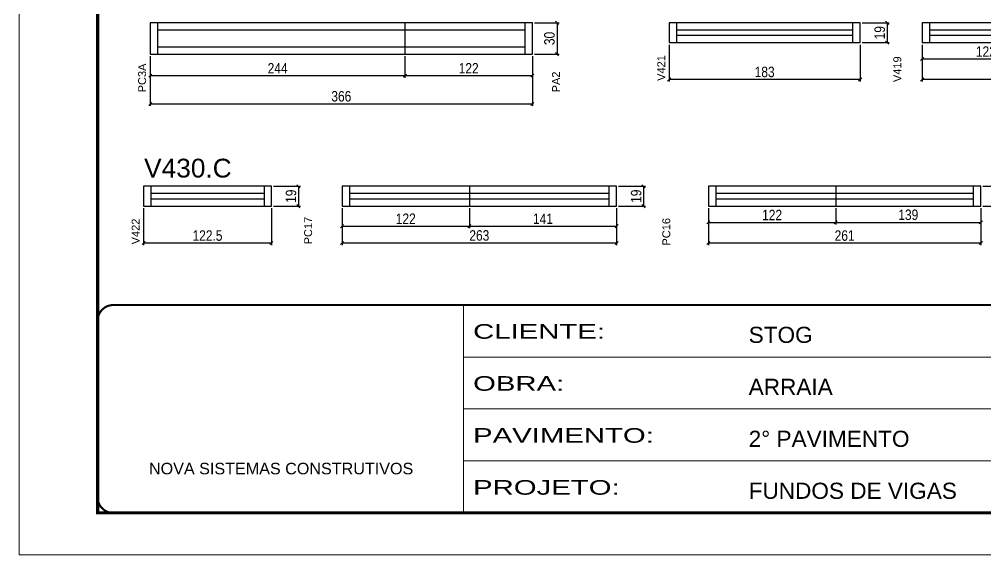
# Model space of a CAD drawing. Extents: x -3394 to 16474, y 3662 to 14397.
# Drawn here: x 5857 to 6783, y 11049 to 11562 of the extents above; entities that cross this region are included whole.
import ezdxf

# ---------------------------------------------------------------- set-up
doc = ezdxf.new("R2010")
doc.units = 0
doc.linetypes.add('CONTINUO', pattern=[0])
doc.linetypes.add('DASHED', pattern=[0.75, 0.5, -0.25])
doc.layers.get('0').update_dxf_attribs({"linetype": 'CONTINUOUS'})
doc.layers.get('Defpoints').update_dxf_attribs({"linetype": 'CONTINUOUS'})
for name, color, linetype in [('COTA', 241, 'CONTINUOUS'), ('NOMENCLATURA', 7, 'CONTINUOUS'), ('Painéis', 200, 'CONTINUOUS'), ('SARR_2.2x7', 40, 'CONTINUOUS')]:
    doc.layers.add(name, color=color, linetype=linetype)
doc.layers.add('Folhas', color=255, linetype='CONTINUOUS', lineweight=9)
doc.layers.add('SARRAFO DE PRESSAO', color=251, linetype='DASHED', lineweight=9)
doc.styles.add('ARIAL', font='arial.ttf')
doc.styles.add('COTA TECNICA', font='techl___.ttf', dxfattribs={"height": 10})
doc.styles.add('Tecnologia', font='')
doc.styles.get('Tecnologia').set_extended_font_data('Forgotten Futurist')
doc.dimstyles.new('PAINEL', dxfattribs={"dimtxt": 10, "dimasz": 3, "dimexe": 3, "dimexo": 3, "dimgap": 3, "dimtad": 1, "dimdec": 1, "dimzin": 12, "dimdsep": 46, "dimtxsty": 'COTA TECNICA', "dimblk1": 'OBLIQUE', "dimblk2": 'OBLIQUE', "dimsah": 1, "dimcen": 0.9, "dimclrd": 4, "dimclre": 4, "dimclrt": 240, "dimadec": 1, "dimazin": 3, "dimtfac": 1, "dimtdec": 1, "dimtmove": 0, "dimatfit": 3, "dimfxl": 1, "dimtolj": 1, "dimtzin": 12, "dimarcsym": 0})

# ---------------------------------------------------------------- blocks, each defined once
blk = doc.blocks.new('9999999999')
at = {"color": 30, "linetype": 'CONTINUO'}
for p, q in [((98564.56, 34230.21), (98564.56, 34429.45)), ((98564.56, 34379.64), (99583.98, 34379.64)), ((98564.56, 34329.83), (99487.98, 34329.83)), ((98564.56, 34280.02), (99487.98, 34280.02))]:
    blk.add_line(p, q, dxfattribs=at)
at = {"color": 30, "linetype": 'CONTINUO', "const_width": 2}
blk.add_lwpolyline([(99583.98, 34230.21), (99583.98, 34414.45, 0.414214), (99568.98, 34429.45), (98228.98, 34429.45, 0.414214), (98213.98, 34414.45), (98213.98, 34245.21, 0.414214), (98228.98, 34230.21), (99583.98, 34230.21)], format="xyb", dxfattribs=at)
at = {"layer": 'Folhas'}
blk.add_lwpolyline([(98138.98, 34190.21), (99623.98, 34190.21), (99623.98, 35240.21), (98138.98, 35240.21)], close=True, dxfattribs=at)
at = {"layer": 'Folhas', "color": 30, "const_width": 3}
blk.add_lwpolyline([(98213.98, 34230.21), (99583.98, 34230.21), (99583.98, 35200.21), (98213.98, 35200.21)], close=True, dxfattribs=at)
at = {"color": 7, "linetype": 'Continuous', "ltscale": 5, "style": 'ARIAL'}
for s, height, p in [('STOG', 15.483, (98837.68, 34393.13)), ('ARRAIA', 15.483, (98837.68, 34343.32)), ('2° PAVIMENTO', 15.4829, (98837.68, 34293.51)), ('NOVA SISTEMAS CONSTRUTIVOS', 11.0592, (98263.19, 34267.21)), ('FUNDOS DE VIGAS', 15.4829, (98837.68, 34243.7))]:
    blk.add_text(s, height=height, dxfattribs=at).set_placement(p)
at = {"layer": 'Folhas', "color": 7, "style": 'Tecnologia', "width": 1.5}
for s, p in [('CLIENTE:', (98573.65, 34397.17)), ('OBRA:', (98573.65, 34347.31)), ('PAVIMENTO:', (98573.65, 34297.5)), ('PROJETO:', (98573.65, 34247.69))]:
    blk.add_text(s, height=14, dxfattribs=at).set_placement(p)
blk = doc.blocks.new('_Oblique')
at = {"color": 0, "linetype": 'ByBlock', "lineweight": -2}
blk.add_line((-0.5, -0.5), (0.5, 0.5), dxfattribs=at)
blk = doc.blocks.new('*D189')
at = {"layer": 'COTA', "color": 4, "linetype": 'Continuous', "lineweight": -2, "transparency": 16777216}
for p, q in [((5982.67, 11527.13), (5982.67, 11506.5)), ((6226.67, 11527.13), (6226.67, 11506.5)), ((5982.67, 11508.5), (6226.67, 11508.5))]:
    blk.add_line(p, q, dxfattribs=at)
at = {"layer": 'Defpoints', "color": 0, "linetype": 'Continuous', "transparency": 16777216}
for p in [(5982.67, 11529.13), (6226.67, 11529.13), (6226.67, 11508.5)]:
    blk.add_point(p, dxfattribs=at)
at = {"layer": 'COTA', "color": 4, "linetype": 'Continuous', "lineweight": -2, "transparency": 16777216, "xscale": 3, "yscale": 3, "zscale": 3, "rotation": 180}
blk.add_blockref('_Oblique', (5982.67, 11508.5), dxfattribs=at)
at = {"layer": 'COTA', "color": 4, "linetype": 'Continuous', "lineweight": -2, "transparency": 16777216, "xscale": 3, "yscale": 3, "zscale": 3}
blk.add_blockref('_Oblique', (6226.67, 11508.5), dxfattribs=at)
at = {"layer": 'COTA', "color": 240, "linetype": 'Continuous', "transparency": 16777216, "insert": (6104.67, 11515.58), "char_height": 10, "attachment_point": 5, "style": 'COTA TECNICA'}
blk.add_mtext('\\A1;244', dxfattribs=at)
blk = doc.blocks.new('*D190')
at = {"layer": 'COTA', "color": 4, "linetype": 'Continuous', "lineweight": -2, "transparency": 16777216}
for p, q in [((6226.67, 11527.13), (6226.67, 11506.5)), ((6348.68, 11527.13), (6348.68, 11506.5)), ((6226.67, 11508.5), (6348.68, 11508.5))]:
    blk.add_line(p, q, dxfattribs=at)
at = {"layer": 'Defpoints', "color": 0, "linetype": 'Continuous', "transparency": 16777216}
for p in [(6226.67, 11529.13), (6348.68, 11529.13), (6348.68, 11508.5)]:
    blk.add_point(p, dxfattribs=at)
at = {"layer": 'COTA', "color": 4, "linetype": 'Continuous', "lineweight": -2, "transparency": 16777216, "xscale": 3, "yscale": 3, "zscale": 3, "rotation": 180}
blk.add_blockref('_Oblique', (6226.67, 11508.5), dxfattribs=at)
at = {"layer": 'COTA', "color": 4, "linetype": 'Continuous', "lineweight": -2, "transparency": 16777216, "xscale": 3, "yscale": 3, "zscale": 3}
blk.add_blockref('_Oblique', (6348.68, 11508.5), dxfattribs=at)
at = {"layer": 'COTA', "color": 240, "linetype": 'Continuous', "transparency": 16777216, "insert": (6287.68, 11515.56), "char_height": 10, "attachment_point": 5, "style": 'COTA TECNICA'}
blk.add_mtext('\\A1;122', dxfattribs=at)
blk = doc.blocks.new('*D191')
at = {"layer": 'COTA', "color": 4, "linetype": 'Continuous', "lineweight": -2, "transparency": 16777216}
for p, q in [((5982.67, 11527.13), (5982.67, 11479.41)), ((6348.68, 11527.13), (6348.68, 11479.41)), ((5982.67, 11481.41), (6348.68, 11481.41))]:
    blk.add_line(p, q, dxfattribs=at)
at = {"layer": 'Defpoints', "color": 0, "linetype": 'Continuous', "transparency": 16777216}
for p in [(5982.67, 11529.13), (6348.68, 11529.13), (6348.68, 11481.41)]:
    blk.add_point(p, dxfattribs=at)
at = {"layer": 'COTA', "color": 4, "linetype": 'Continuous', "lineweight": -2, "transparency": 16777216, "xscale": 3, "yscale": 3, "zscale": 3, "rotation": 180}
blk.add_blockref('_Oblique', (5982.67, 11481.41), dxfattribs=at)
at = {"layer": 'COTA', "color": 4, "linetype": 'Continuous', "lineweight": -2, "transparency": 16777216, "xscale": 3, "yscale": 3, "zscale": 3}
blk.add_blockref('_Oblique', (6348.68, 11481.41), dxfattribs=at)
at = {"layer": 'COTA', "color": 240, "linetype": 'Continuous', "transparency": 16777216, "insert": (6165.68, 11488.63), "char_height": 10, "attachment_point": 5, "style": 'COTA TECNICA'}
blk.add_mtext('\\A1;366', dxfattribs=at)
blk = doc.blocks.new('*D192')
at = {"layer": 'COTA', "color": 4, "linetype": 'Continuous', "lineweight": -2, "transparency": 16777216}
for p, q in [((6350.68, 11559.13), (6374.32, 11559.13)), ((6372.32, 11559.13), (6372.32, 11529.13)), ((6350.68, 11529.13), (6374.32, 11529.13))]:
    blk.add_line(p, q, dxfattribs=at)
at = {"layer": 'Defpoints', "color": 0, "linetype": 'Continuous', "transparency": 16777216}
for p in [(6348.68, 11559.13), (6348.68, 11529.13), (6372.32, 11529.13)]:
    blk.add_point(p, dxfattribs=at)
at = {"layer": 'COTA', "color": 4, "linetype": 'Continuous', "lineweight": -2, "transparency": 16777216, "xscale": 3, "yscale": 3, "zscale": 3}
for p, rotation in [((6372.32, 11559.13), 90), ((6372.32, 11529.13), 270)]:
    blk.add_blockref('_Oblique', p, dxfattribs=dict(at, rotation=rotation))
at = {"layer": 'COTA', "color": 240, "linetype": 'Continuous', "transparency": 16777216, "insert": (6365.1, 11544.13), "char_height": 10, "attachment_point": 5, "rotation": 90, "style": 'COTA TECNICA'}
blk.add_mtext('\\A1;30', dxfattribs=at)
blk = doc.blocks.new('*D201')
at = {"layer": 'COTA', "color": 4, "linetype": 'Continuous', "lineweight": -2, "transparency": 16777216}
for p, q in [((6664.7, 11559.13), (6690.57, 11559.13)), ((6688.57, 11559.13), (6688.57, 11540.13)), ((6664.7, 11540.13), (6690.57, 11540.13))]:
    blk.add_line(p, q, dxfattribs=at)
at = {"layer": 'Defpoints', "color": 0, "linetype": 'Continuous', "transparency": 16777216}
for p in [(6662.7, 11559.13), (6662.7, 11540.13), (6688.57, 11540.13)]:
    blk.add_point(p, dxfattribs=at)
at = {"layer": 'COTA', "color": 4, "linetype": 'Continuous', "lineweight": -2, "transparency": 16777216, "xscale": 3, "yscale": 3, "zscale": 3}
for p, rotation in [((6688.57, 11559.13), 90), ((6688.57, 11540.13), 270)]:
    blk.add_blockref('_Oblique', p, dxfattribs=dict(at, rotation=rotation))
at = {"layer": 'COTA', "color": 240, "linetype": 'Continuous', "transparency": 16777216, "insert": (6681.48, 11549.63), "char_height": 10, "attachment_point": 5, "rotation": 90, "style": 'COTA TECNICA'}
blk.add_mtext('\\A1;19', dxfattribs=at)
blk = doc.blocks.new('*D202')
at = {"layer": 'COTA', "color": 4, "linetype": 'Continuous', "lineweight": -2, "transparency": 16777216}
for p, q in [((6479.74, 11538.13), (6479.74, 11502.75)), ((6662.7, 11538.13), (6662.7, 11502.75)), ((6662.7, 11504.75), (6479.74, 11504.75))]:
    blk.add_line(p, q, dxfattribs=at)
at = {"layer": 'Defpoints', "color": 0, "linetype": 'Continuous', "transparency": 16777216}
for p in [(6479.74, 11540.13), (6662.7, 11540.13), (6479.74, 11504.75)]:
    blk.add_point(p, dxfattribs=at)
at = {"layer": 'COTA', "color": 4, "linetype": 'Continuous', "lineweight": -2, "transparency": 16777216, "xscale": 3, "yscale": 3, "zscale": 3, "rotation": 180}
blk.add_blockref('_Oblique', (6479.74, 11504.75), dxfattribs=at)
at = {"layer": 'COTA', "color": 4, "linetype": 'Continuous', "lineweight": -2, "transparency": 16777216, "xscale": 3, "yscale": 3, "zscale": 3}
blk.add_blockref('_Oblique', (6662.7, 11504.75), dxfattribs=at)
at = {"layer": 'COTA', "color": 240, "linetype": 'Continuous', "transparency": 16777216, "insert": (6571.22, 11511.99), "char_height": 10, "attachment_point": 5, "style": 'COTA TECNICA'}
blk.add_mtext('\\A1;183', dxfattribs=at)
blk = doc.blocks.new('*D204')
at = {"layer": 'COTA', "color": 4, "linetype": 'Continuous', "lineweight": -2, "transparency": 16777216}
for p, q in [((6722.13, 11538.13), (6722.13, 11502.75)), ((6983.1, 11538.13), (6983.1, 11502.75)), ((6983.1, 11504.75), (6722.13, 11504.75))]:
    blk.add_line(p, q, dxfattribs=at)
at = {"layer": 'Defpoints', "color": 0, "linetype": 'Continuous', "transparency": 16777216}
for p in [(6722.13, 11540.13), (6983.1, 11540.13), (6722.13, 11504.75)]:
    blk.add_point(p, dxfattribs=at)
at = {"layer": 'COTA', "color": 4, "linetype": 'Continuous', "lineweight": -2, "transparency": 16777216, "xscale": 3, "yscale": 3, "zscale": 3, "rotation": 180}
blk.add_blockref('_Oblique', (6722.13, 11504.75), dxfattribs=at)
at = {"layer": 'COTA', "color": 4, "linetype": 'Continuous', "lineweight": -2, "transparency": 16777216, "xscale": 3, "yscale": 3, "zscale": 3}
blk.add_blockref('_Oblique', (6983.1, 11504.75), dxfattribs=at)
at = {"layer": 'COTA', "color": 240, "linetype": 'Continuous', "transparency": 16777216, "insert": (6852.61, 11511.85), "char_height": 10, "attachment_point": 5, "style": 'COTA TECNICA'}
blk.add_mtext('\\A1;261', dxfattribs=at)
blk = doc.blocks.new('*D205')
at = {"layer": 'COTA', "color": 4, "linetype": 'Continuous', "lineweight": -2, "transparency": 16777216}
for p, q in [((6722.13, 11538.13), (6722.13, 11522.54)), ((6844.13, 11538.13), (6844.13, 11522.54)), ((6722.13, 11524.54), (6844.13, 11524.54))]:
    blk.add_line(p, q, dxfattribs=at)
at = {"layer": 'Defpoints', "color": 0, "linetype": 'Continuous', "transparency": 16777216}
for p in [(6722.13, 11540.13), (6844.13, 11540.13), (6844.13, 11524.54)]:
    blk.add_point(p, dxfattribs=at)
at = {"layer": 'COTA', "color": 4, "linetype": 'Continuous', "lineweight": -2, "transparency": 16777216, "xscale": 3, "yscale": 3, "zscale": 3, "rotation": 180}
blk.add_blockref('_Oblique', (6722.13, 11524.54), dxfattribs=at)
at = {"layer": 'COTA', "color": 4, "linetype": 'Continuous', "lineweight": -2, "transparency": 16777216, "xscale": 3, "yscale": 3, "zscale": 3}
blk.add_blockref('_Oblique', (6844.13, 11524.54), dxfattribs=at)
at = {"layer": 'COTA', "color": 240, "linetype": 'Continuous', "transparency": 16777216, "insert": (6783.13, 11531.59), "char_height": 10, "attachment_point": 5, "style": 'COTA TECNICA'}
blk.add_mtext('\\A1;122', dxfattribs=at)
blk = doc.blocks.new('*D207')
at = {"layer": 'COTA', "color": 4, "linetype": 'Continuous', "lineweight": -2, "transparency": 16777216}
for p, q in [((6780.31, 11402.45), (6806.18, 11402.45)), ((6804.18, 11402.45), (6804.18, 11383.45)), ((6780.31, 11383.45), (6806.18, 11383.45))]:
    blk.add_line(p, q, dxfattribs=at)
at = {"layer": 'Defpoints', "color": 0, "linetype": 'Continuous', "transparency": 16777216}
for p in [(6778.31, 11402.45), (6778.31, 11383.45), (6804.18, 11383.45)]:
    blk.add_point(p, dxfattribs=at)
at = {"layer": 'COTA', "color": 4, "linetype": 'Continuous', "lineweight": -2, "transparency": 16777216, "xscale": 3, "yscale": 3, "zscale": 3}
for p, rotation in [((6804.18, 11402.45), 90), ((6804.18, 11383.45), 270)]:
    blk.add_blockref('_Oblique', p, dxfattribs=dict(at, rotation=rotation))
at = {"layer": 'COTA', "color": 240, "linetype": 'Continuous', "transparency": 16777216, "insert": (6797.09, 11392.95), "char_height": 10, "attachment_point": 5, "rotation": 90, "style": 'COTA TECNICA'}
blk.add_mtext('\\A1;19', dxfattribs=at)
blk = doc.blocks.new('*D208')
at = {"layer": 'COTA', "color": 4, "linetype": 'Continuous', "lineweight": -2, "transparency": 16777216}
for p, q in [((6517.34, 11381.45), (6517.34, 11346.07)), ((6778.31, 11381.45), (6778.31, 11346.07)), ((6778.31, 11348.07), (6517.34, 11348.07))]:
    blk.add_line(p, q, dxfattribs=at)
at = {"layer": 'Defpoints', "color": 0, "linetype": 'Continuous', "transparency": 16777216}
for p in [(6517.34, 11383.45), (6778.31, 11383.45), (6517.34, 11348.07)]:
    blk.add_point(p, dxfattribs=at)
at = {"layer": 'COTA', "color": 4, "linetype": 'Continuous', "lineweight": -2, "transparency": 16777216, "xscale": 3, "yscale": 3, "zscale": 3, "rotation": 180}
blk.add_blockref('_Oblique', (6517.34, 11348.07), dxfattribs=at)
at = {"layer": 'COTA', "color": 4, "linetype": 'Continuous', "lineweight": -2, "transparency": 16777216, "xscale": 3, "yscale": 3, "zscale": 3}
blk.add_blockref('_Oblique', (6778.31, 11348.07), dxfattribs=at)
at = {"layer": 'COTA', "color": 240, "linetype": 'Continuous', "transparency": 16777216, "insert": (6647.82, 11355.17), "char_height": 10, "attachment_point": 5, "style": 'COTA TECNICA'}
blk.add_mtext('\\A1;261', dxfattribs=at)
blk = doc.blocks.new('*D209')
at = {"layer": 'COTA', "color": 4, "linetype": 'Continuous', "lineweight": -2, "transparency": 16777216}
for p, q in [((6517.34, 11381.45), (6517.34, 11365.86)), ((6639.34, 11381.45), (6639.34, 11365.86)), ((6517.34, 11367.86), (6639.34, 11367.86))]:
    blk.add_line(p, q, dxfattribs=at)
at = {"layer": 'Defpoints', "color": 0, "linetype": 'Continuous', "transparency": 16777216}
for p in [(6517.34, 11383.45), (6639.34, 11383.45), (6639.34, 11367.86)]:
    blk.add_point(p, dxfattribs=at)
at = {"layer": 'COTA', "color": 4, "linetype": 'Continuous', "lineweight": -2, "transparency": 16777216, "xscale": 3, "yscale": 3, "zscale": 3, "rotation": 180}
blk.add_blockref('_Oblique', (6517.34, 11367.86), dxfattribs=at)
at = {"layer": 'COTA', "color": 4, "linetype": 'Continuous', "lineweight": -2, "transparency": 16777216, "xscale": 3, "yscale": 3, "zscale": 3}
blk.add_blockref('_Oblique', (6639.34, 11367.86), dxfattribs=at)
at = {"layer": 'COTA', "color": 240, "linetype": 'Continuous', "transparency": 16777216, "insert": (6578.34, 11374.92), "char_height": 10, "attachment_point": 5, "style": 'COTA TECNICA'}
blk.add_mtext('\\A1;122', dxfattribs=at)
blk = doc.blocks.new('*D210')
at = {"layer": 'COTA', "color": 4, "linetype": 'Continuous', "lineweight": -2, "transparency": 16777216}
for p, q in [((6639.34, 11381.45), (6639.34, 11365.86)), ((6778.31, 11381.45), (6778.31, 11365.86)), ((6639.34, 11367.86), (6778.31, 11367.86))]:
    blk.add_line(p, q, dxfattribs=at)
at = {"layer": 'Defpoints', "color": 0, "linetype": 'Continuous', "transparency": 16777216}
for p in [(6639.34, 11383.45), (6778.31, 11383.45), (6778.31, 11367.86)]:
    blk.add_point(p, dxfattribs=at)
at = {"layer": 'COTA', "color": 4, "linetype": 'Continuous', "lineweight": -2, "transparency": 16777216, "xscale": 3, "yscale": 3, "zscale": 3, "rotation": 180}
blk.add_blockref('_Oblique', (6639.34, 11367.86), dxfattribs=at)
at = {"layer": 'COTA', "color": 4, "linetype": 'Continuous', "lineweight": -2, "transparency": 16777216, "xscale": 3, "yscale": 3, "zscale": 3}
blk.add_blockref('_Oblique', (6778.31, 11367.86), dxfattribs=at)
at = {"layer": 'COTA', "color": 240, "linetype": 'Continuous', "transparency": 16777216, "insert": (6708.82, 11375.11), "char_height": 10, "attachment_point": 5, "style": 'COTA TECNICA'}
blk.add_mtext('\\A1;139', dxfattribs=at)
blk = doc.blocks.new('*D211')
at = {"layer": 'COTA', "color": 4, "linetype": 'Continuous', "lineweight": -2, "transparency": 16777216}
for p, q in [((6431.36, 11402.45), (6457.22, 11402.45)), ((6455.22, 11402.45), (6455.22, 11383.45)), ((6431.36, 11383.45), (6457.22, 11383.45))]:
    blk.add_line(p, q, dxfattribs=at)
at = {"layer": 'Defpoints', "color": 0, "linetype": 'Continuous', "transparency": 16777216}
for p in [(6429.36, 11402.45), (6429.36, 11383.45), (6455.22, 11383.45)]:
    blk.add_point(p, dxfattribs=at)
at = {"layer": 'COTA', "color": 4, "linetype": 'Continuous', "lineweight": -2, "transparency": 16777216, "xscale": 3, "yscale": 3, "zscale": 3}
for p, rotation in [((6455.22, 11402.45), 90), ((6455.22, 11383.45), 270)]:
    blk.add_blockref('_Oblique', p, dxfattribs=dict(at, rotation=rotation))
at = {"layer": 'COTA', "color": 240, "linetype": 'Continuous', "transparency": 16777216, "insert": (6448.14, 11392.95), "char_height": 10, "attachment_point": 5, "rotation": 90, "style": 'COTA TECNICA'}
blk.add_mtext('\\A1;19', dxfattribs=at)
blk = doc.blocks.new('*D212')
at = {"layer": 'COTA', "color": 4, "linetype": 'Continuous', "lineweight": -2, "transparency": 16777216}
for p, q in [((6166.39, 11381.45), (6166.39, 11346.07)), ((6429.36, 11381.45), (6429.36, 11346.07)), ((6429.36, 11348.07), (6166.39, 11348.07))]:
    blk.add_line(p, q, dxfattribs=at)
at = {"layer": 'Defpoints', "color": 0, "linetype": 'Continuous', "transparency": 16777216}
for p in [(6166.39, 11383.45), (6429.36, 11383.45), (6166.39, 11348.07)]:
    blk.add_point(p, dxfattribs=at)
at = {"layer": 'COTA', "color": 4, "linetype": 'Continuous', "lineweight": -2, "transparency": 16777216, "xscale": 3, "yscale": 3, "zscale": 3, "rotation": 180}
blk.add_blockref('_Oblique', (6166.39, 11348.07), dxfattribs=at)
at = {"layer": 'COTA', "color": 4, "linetype": 'Continuous', "lineweight": -2, "transparency": 16777216, "xscale": 3, "yscale": 3, "zscale": 3}
blk.add_blockref('_Oblique', (6429.36, 11348.07), dxfattribs=at)
at = {"layer": 'COTA', "color": 240, "linetype": 'Continuous', "transparency": 16777216, "insert": (6297.87, 11355.29), "char_height": 10, "attachment_point": 5, "style": 'COTA TECNICA'}
blk.add_mtext('\\A1;263', dxfattribs=at)
blk = doc.blocks.new('*D213')
at = {"layer": 'COTA', "color": 4, "linetype": 'Continuous', "lineweight": -2, "transparency": 16777216}
for p, q in [((6100.7, 11402.45), (6126.57, 11402.45)), ((6124.57, 11402.45), (6124.57, 11383.45)), ((6100.7, 11383.45), (6126.57, 11383.45))]:
    blk.add_line(p, q, dxfattribs=at)
at = {"layer": 'Defpoints', "color": 0, "linetype": 'Continuous', "transparency": 16777216}
for p in [(6098.7, 11402.45), (6098.7, 11383.45), (6124.57, 11383.45)]:
    blk.add_point(p, dxfattribs=at)
at = {"layer": 'COTA', "color": 4, "linetype": 'Continuous', "lineweight": -2, "transparency": 16777216, "xscale": 3, "yscale": 3, "zscale": 3}
for p, rotation in [((6124.57, 11402.45), 90), ((6124.57, 11383.45), 270)]:
    blk.add_blockref('_Oblique', p, dxfattribs=dict(at, rotation=rotation))
at = {"layer": 'COTA', "color": 240, "linetype": 'Continuous', "transparency": 16777216, "insert": (6117.48, 11392.95), "char_height": 10, "attachment_point": 5, "rotation": 90, "style": 'COTA TECNICA'}
blk.add_mtext('\\A1;19', dxfattribs=at)
blk = doc.blocks.new('*D214')
at = {"layer": 'COTA', "color": 4, "linetype": 'Continuous', "lineweight": -2, "transparency": 16777216}
for p, q in [((5976.23, 11381.45), (5976.23, 11346.07)), ((6098.7, 11381.45), (6098.7, 11346.07)), ((6098.7, 11348.07), (5976.23, 11348.07))]:
    blk.add_line(p, q, dxfattribs=at)
at = {"layer": 'Defpoints', "color": 0, "linetype": 'Continuous', "transparency": 16777216}
for p in [(5976.23, 11383.45), (6098.7, 11383.45), (5976.23, 11348.07)]:
    blk.add_point(p, dxfattribs=at)
at = {"layer": 'COTA', "color": 4, "linetype": 'Continuous', "lineweight": -2, "transparency": 16777216, "xscale": 3, "yscale": 3, "zscale": 3, "rotation": 180}
blk.add_blockref('_Oblique', (5976.23, 11348.07), dxfattribs=at)
at = {"layer": 'COTA', "color": 4, "linetype": 'Continuous', "lineweight": -2, "transparency": 16777216, "xscale": 3, "yscale": 3, "zscale": 3}
blk.add_blockref('_Oblique', (6098.7, 11348.07), dxfattribs=at)
at = {"layer": 'COTA', "color": 240, "linetype": 'Continuous', "transparency": 16777216, "insert": (6037.47, 11355.18), "char_height": 10, "attachment_point": 5, "style": 'COTA TECNICA'}
blk.add_mtext('\\A1;122.5', dxfattribs=at)
blk = doc.blocks.new('*D301')
at = {"layer": 'COTA', "color": 4, "linetype": 'Continuous', "lineweight": -2, "transparency": 16777216}
for p, q in [((6166.39, 11381.45), (6166.39, 11362.29)), ((6288.39, 11381.45), (6288.39, 11362.29)), ((6166.39, 11364.29), (6288.39, 11364.29))]:
    blk.add_line(p, q, dxfattribs=at)
at = {"layer": 'Defpoints', "color": 0, "linetype": 'Continuous', "transparency": 16777216}
for p in [(6166.39, 11383.45), (6288.39, 11383.45), (6288.39, 11364.29)]:
    blk.add_point(p, dxfattribs=at)
at = {"layer": 'COTA', "color": 4, "linetype": 'Continuous', "lineweight": -2, "transparency": 16777216, "xscale": 3, "yscale": 3, "zscale": 3, "rotation": 180}
blk.add_blockref('_Oblique', (6166.39, 11364.29), dxfattribs=at)
at = {"layer": 'COTA', "color": 4, "linetype": 'Continuous', "lineweight": -2, "transparency": 16777216, "xscale": 3, "yscale": 3, "zscale": 3}
blk.add_blockref('_Oblique', (6288.39, 11364.29), dxfattribs=at)
at = {"layer": 'COTA', "color": 240, "linetype": 'Continuous', "transparency": 16777216, "insert": (6227.39, 11371.34), "char_height": 10, "attachment_point": 5, "style": 'COTA TECNICA'}
blk.add_mtext('\\A1;122', dxfattribs=at)
blk = doc.blocks.new('*D302')
at = {"layer": 'COTA', "color": 4, "linetype": 'Continuous', "lineweight": -2, "transparency": 16777216}
for p, q in [((6288.39, 11381.45), (6288.39, 11362.29)), ((6429.36, 11381.45), (6429.36, 11362.29)), ((6288.39, 11364.29), (6429.36, 11364.29))]:
    blk.add_line(p, q, dxfattribs=at)
at = {"layer": 'Defpoints', "color": 0, "linetype": 'Continuous', "transparency": 16777216}
for p in [(6288.39, 11383.45), (6429.36, 11383.45), (6429.36, 11364.29)]:
    blk.add_point(p, dxfattribs=at)
at = {"layer": 'COTA', "color": 4, "linetype": 'Continuous', "lineweight": -2, "transparency": 16777216, "xscale": 3, "yscale": 3, "zscale": 3, "rotation": 180}
blk.add_blockref('_Oblique', (6288.39, 11364.29), dxfattribs=at)
at = {"layer": 'COTA', "color": 4, "linetype": 'Continuous', "lineweight": -2, "transparency": 16777216, "xscale": 3, "yscale": 3, "zscale": 3}
blk.add_blockref('_Oblique', (6429.36, 11364.29), dxfattribs=at)
at = {"layer": 'COTA', "color": 240, "linetype": 'Continuous', "transparency": 16777216, "insert": (6358.87, 11371.36), "char_height": 10, "attachment_point": 5, "style": 'COTA TECNICA'}
blk.add_mtext('\\A1;141', dxfattribs=at)

msp = doc.modelspace()

# ---------------------------------------------------------------- linework, layer by layer
at = {"layer": 'Painéis', "linetype": 'Continuous'}
for p, q in [((6348.68, 11559.13), (5982.67, 11559.13)), ((5982.67, 11559.13), (5982.67, 11529.13)), ((6226.67, 11559.13), (6226.67, 11529.13)), ((6348.68, 11529.13), (6348.68, 11559.13)), ((6983.1, 11559.13), (6722.13, 11559.13)), ((6722.13, 11559.13), (6722.13, 11540.13)), ((6722.13, 11540.13), (6983.1, 11540.13)), ((5982.67, 11529.13), (6348.68, 11529.13)), ((6429.36, 11402.45), (6166.39, 11402.45)), ((6166.39, 11402.45), (6166.39, 11383.45)), ((6288.39, 11402.45), (6288.39, 11383.45)), ((6429.36, 11383.45), (6429.36, 11402.45)), ((6778.31, 11402.45), (6517.34, 11402.45)), ((6517.34, 11402.45), (6517.34, 11383.45)), ((6639.34, 11402.45), (6639.34, 11383.45)), ((6778.31, 11383.45), (6778.31, 11402.45)), ((6166.39, 11383.45), (6429.36, 11383.45)), ((6517.34, 11383.45), (6778.31, 11383.45))]:
    msp.add_line(p, q, dxfattribs=at)
for points in [[(6479.74, 11540.13), (6662.7, 11540.13), (6662.7, 11559.13), (6479.74, 11559.13)], [(5976.23, 11383.45), (6098.7, 11383.45), (6098.7, 11402.45), (5976.23, 11402.45)]]:
    msp.add_lwpolyline(points, close=True, dxfattribs=at)
at = {"layer": 'SARR_2.2x7', "ltscale": 25}
for p, q in [((5989.67, 11559.13), (5989.67, 11529.13)), ((6341.68, 11529.13), (6341.68, 11559.13)), ((6486.74, 11559.13), (6486.74, 11540.13)), ((6655.7, 11540.13), (6655.7, 11559.13)), ((6729.13, 11559.13), (6729.13, 11540.13)), ((6226.67, 11552.13), (5989.67, 11552.13)), ((6341.68, 11552.13), (6226.67, 11552.13)), ((6655.7, 11552.13), (6486.74, 11552.13)), ((6486.74, 11547.13), (6655.7, 11547.13)), ((6976.1, 11552.13), (6729.13, 11552.13)), ((6729.13, 11547.13), (6976.1, 11547.13)), ((5989.67, 11536.13), (6226.67, 11536.13)), ((6226.67, 11536.13), (6341.68, 11536.13)), ((5983.23, 11402.45), (5983.23, 11383.45)), ((6091.7, 11402.45), (6091.7, 11383.45)), ((6173.39, 11402.45), (6173.39, 11383.45)), ((6422.36, 11383.45), (6422.36, 11402.45)), ((6524.34, 11402.45), (6524.34, 11383.45)), ((6771.31, 11383.45), (6771.31, 11402.45)), ((6091.7, 11395.45), (5983.23, 11395.45)), ((5983.23, 11390.45), (6091.7, 11390.45)), ((6422.36, 11395.45), (6173.39, 11395.45)), ((6173.39, 11390.45), (6422.36, 11390.45)), ((6771.31, 11395.45), (6524.34, 11395.45)), ((6524.34, 11390.45), (6771.31, 11390.45))]:
    msp.add_line(p, q, dxfattribs=at)

# ---------------------------------------------------------------- block references
at = {"layer": 'SARRAFO DE PRESSAO', "color": 6, "linetype": 'ByBlock'}
msp.add_blockref('9999999999', (-92281.77, -23140.8), dxfattribs=at)

# ---------------------------------------------------------------- texts
at = {"layer": 'NOMENCLATURA', "linetype": 'Continuous', "style": 'ARIAL'}
for s, p in [('V421', (6475.92, 11503.46)), ('V419', (6702.09, 11502.31)), ('PC3A', (5978.63, 11492.46)), ('PA2', (6375.15, 11492.46)), ('V422', (5972.42, 11346.78)), ('PC17', (6137.65, 11346.78)), ('PC16', (6480.77, 11345.63))]:
    msp.add_text(s, height=7.567, rotation=90, dxfattribs=at).set_placement(p)
msp.add_text('V430.C', height=18, dxfattribs=at).set_placement((5976.77, 11410.87))

# ---------------------------------------------------------------- dimensions: what is measured, and where the dimension line sits
at = {"layer": 'COTA', "linetype": 'Continuous'}
for base, p1, p2, picture, middle in [((6372.32, 11529.13), (6348.68, 11559.13), (6348.68, 11529.13), '*D192', (6365.1, 11544.13)), ((6688.57, 11540.13), (6662.7, 11559.13), (6662.7, 11540.13), '*D201', (6681.48, 11549.63)), ((6124.57, 11383.45), (6098.7, 11402.45), (6098.7, 11383.45), '*D213', (6117.48, 11392.95)), ((6455.22, 11383.45), (6429.36, 11402.45), (6429.36, 11383.45), '*D211', (6448.14, 11392.95)), ((6804.18, 11383.45), (6778.31, 11402.45), (6778.31, 11383.45), '*D207', (6797.09, 11392.95))]:
    dim = msp.add_linear_dim(base=base, p1=p1, p2=p2, angle=90, dimstyle='PAINEL', override={"dimexe": 2, "dimexo": 2, "dimgap": 2, "dimadec": 8, "dimtix": 1, "dimatfit": 2, "dimldrblk": 'Oblique'}, dxfattribs=at)
    dim.commit()
    dim.dimension.update_dxf_attribs({"geometry": picture, "text_midpoint": middle})
for base, p1, p2, override, picture, middle in [((6479.74, 11504.75), (6662.7, 11540.13), (6479.74, 11540.13), {"dimexe": 2, "dimexo": 2, "dimgap": 2, "dimadec": 8, "dimtix": 1, "dimatfit": 2, "dimldrblk": 'Oblique'}, '*D202', (6571.22, 11511.99)), ((6722.13, 11504.75), (6983.1, 11540.13), (6722.13, 11540.13), {"dimexe": 2, "dimexo": 2, "dimgap": 2, "dimadec": 8, "dimtix": 1, "dimatfit": 2, "dimldrblk": 'Oblique'}, '*D204', (6852.61, 11511.85)), ((6844.13, 11524.54), (6722.13, 11540.13), (6844.13, 11540.13), {"dimexe": 2, "dimexo": 2, "dimgap": 2, "dimadec": 8, "dimtix": 1, "dimatfit": 2, "dimldrblk": 'Oblique'}, '*D205', (6783.13, 11531.59)), ((6226.67, 11508.5), (5982.67, 11529.13), (6226.67, 11529.13), {"dimexe": 2, "dimexo": 2, "dimgap": 2, "dimadec": 8, "dimtix": 1, "dimatfit": 2, "dimldrblk": 'Oblique'}, '*D189', (6104.67, 11515.58)), ((6348.68, 11481.41), (5982.67, 11529.13), (6348.68, 11529.13), {"dimexe": 2, "dimexo": 2, "dimgap": 2, "dimadec": 8, "dimtix": 1, "dimtmove": 1, "dimatfit": 2, "dimldrblk": 'Oblique'}, '*D191', (6165.68, 11488.63)), ((6348.68, 11508.5), (6226.67, 11529.13), (6348.68, 11529.13), {"dimexe": 2, "dimexo": 2, "dimgap": 2, "dimadec": 8, "dimtix": 1, "dimtmove": 1, "dimatfit": 2, "dimldrblk": 'Oblique'}, '*D190', (6287.68, 11515.56)), ((5976.23, 11348.07), (6098.7, 11383.45), (5976.23, 11383.45), {"dimexe": 2, "dimexo": 2, "dimgap": 2, "dimadec": 8, "dimtix": 1, "dimatfit": 2, "dimldrblk": 'Oblique'}, '*D214', (6037.47, 11355.18)), ((6166.39, 11348.07), (6429.36, 11383.45), (6166.39, 11383.45), {"dimexe": 2, "dimexo": 2, "dimgap": 2, "dimadec": 8, "dimtix": 1, "dimatfit": 2, "dimldrblk": 'Oblique'}, '*D212', (6297.87, 11355.29)), ((6288.39, 11364.29), (6166.39, 11383.45), (6288.39, 11383.45), {"dimexe": 2, "dimexo": 2, "dimgap": 2, "dimadec": 8, "dimtix": 1, "dimatfit": 2, "dimldrblk": 'Oblique'}, '*D301', (6227.39, 11371.34)), ((6429.36, 11364.29), (6288.39, 11383.45), (6429.36, 11383.45), {"dimexe": 2, "dimexo": 2, "dimgap": 2, "dimadec": 8, "dimtix": 1, "dimtmove": 1, "dimatfit": 2, "dimldrblk": 'Oblique'}, '*D302', (6358.87, 11371.36)), ((6517.34, 11348.07), (6778.31, 11383.45), (6517.34, 11383.45), {"dimexe": 2, "dimexo": 2, "dimgap": 2, "dimadec": 8, "dimtix": 1, "dimatfit": 2, "dimldrblk": 'Oblique'}, '*D208', (6647.82, 11355.17)), ((6639.34, 11367.86), (6517.34, 11383.45), (6639.34, 11383.45), {"dimexe": 2, "dimexo": 2, "dimgap": 2, "dimadec": 8, "dimtix": 1, "dimatfit": 2, "dimldrblk": 'Oblique'}, '*D209', (6578.34, 11374.92)), ((6778.31, 11367.86), (6639.34, 11383.45), (6778.31, 11383.45), {"dimexe": 2, "dimexo": 2, "dimgap": 2, "dimadec": 8, "dimtix": 1, "dimtmove": 1, "dimatfit": 2, "dimldrblk": 'Oblique'}, '*D210', (6708.82, 11375.11))]:
    dim = msp.add_linear_dim(base=base, p1=p1, p2=p2, dimstyle='PAINEL', override=override, dxfattribs=at)
    dim.commit()
    dim.dimension.update_dxf_attribs({"geometry": picture, "text_midpoint": middle})

doc.saveas('drawing.dxf')
